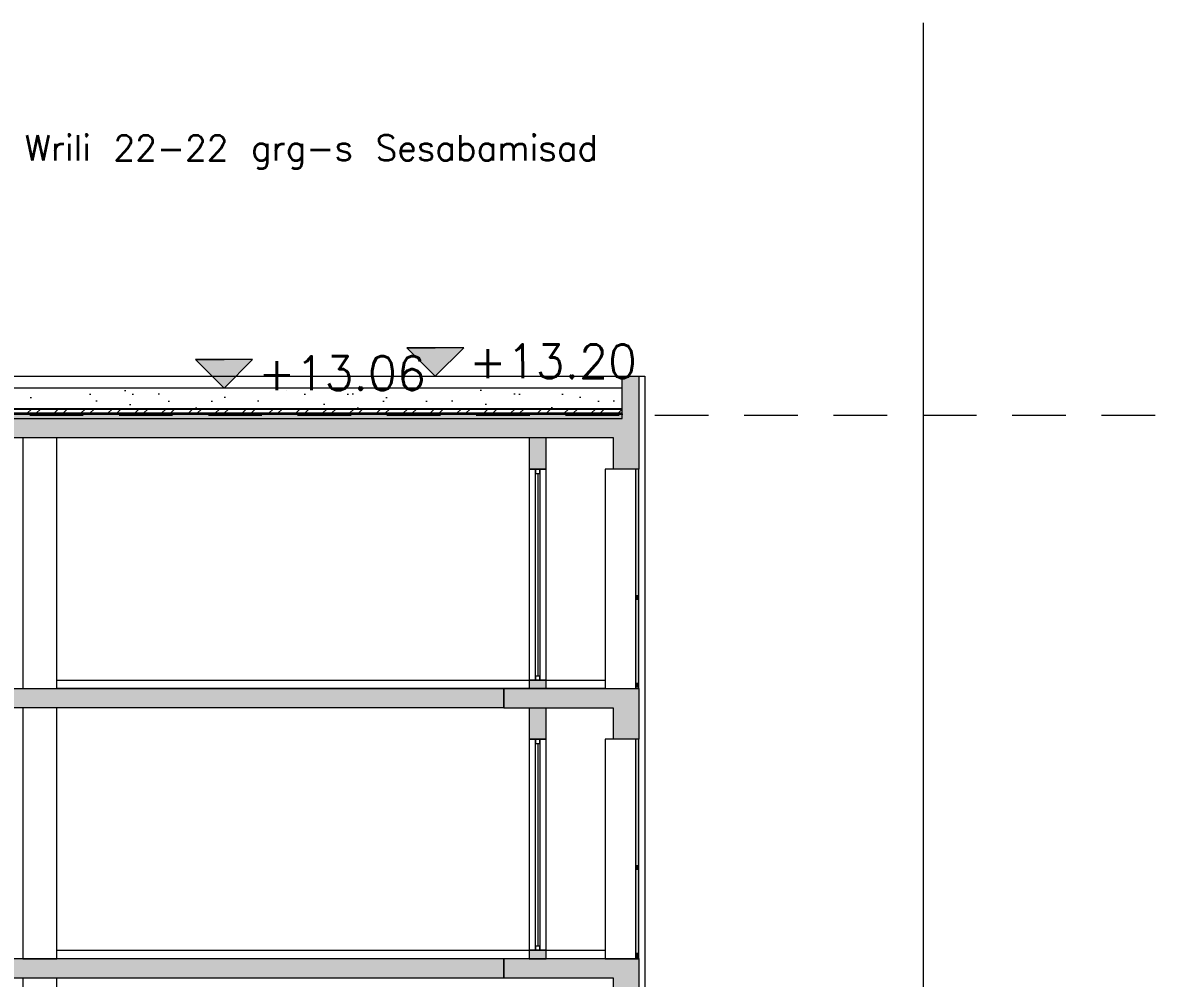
# Model space of a CAD drawing. Header units: millimetres. Extents: x 475616349 to 476941521, y 4620115302 to 4621446928.
# Drawn here: x 476618426 to 476632008, y 4620575940 to 4620587257 of the extents above; entities that cross this region are included whole.
import ezdxf

# ---------------------------------------------------------------- set-up
doc = ezdxf.new("R2010")
doc.units = ezdxf.units.MM
doc.header["$MEASUREMENT"] = 0
doc.linetypes.add('Long Dashed', pattern=[1058.333302, 634.99999, -423.333311])
for name, color, linetype, lineweight in [('0_0 Architecture_Pen_No__7', 7, 'Continuous', 0), ('0_Pen_No__1_Pen_No__250', 7, 'Continuous', 0), ('0_Pen_No__250_Pen_No__142', 142, 'Continuous', 0), ('2D Drafting - General_Pen_No__250_Pen_No__7', 7, 'Continuous', 0), ('2D Drafting - General_Pen_No__250_Pen_No__7_Pen_No__250', 7, 'Continuous', 0), ('2D Drafting - General_Pen_No__250_Pen_No__7_Pen_No__7', 7, 'Continuous', 0), ('gegmebi_Pen_No__7_Pen_No__250', 7, 'Continuous', 0), ('gegmebi_Pen_No__7_Pen_No__7', 7, 'Continuous', 0), ('kar-panjara_Pen_No__7_Pen_No__250', 7, 'Continuous', 0), ('New_._Pen_No__5', 5, 'Continuous', 0), ('New_2D Drafting - General_Pen_No__250_Pen_No__7_Pen_No__250', 7, 'Continuous', 0), ('New_2D Drafting - General_Pen_No__30_Pen_No__9_Pen_No__9_Pen_No__255', 255, 'Continuous', 0), ('New_2D Drafting - General_Pen_No__30_Pen_No__9_Pen_No__9_Pen_No__7', 7, 'Continuous', 0), ('New_reg_nak_Pen_No__7', 7, 'Continuous', 0), ('New_Structural - Bearing_Pen_No__1', 1, 'Continuous', 0), ('zoma_Pen_No__1_Pen_No__142', 142, 'Continuous', 0)]:
    doc.layers.add(name, color=color, linetype=linetype, lineweight=lineweight)
pattern_1 = [(45, (476577134.1, 4620325125.74), (-459.6194, 459.6194), []), (45, (476577042.15, 4620325217.66), (-459.6194, 459.6194), [])]

msp = doc.modelspace()

# ---------------------------------------------------------------- hatches: boundary and pattern name
at = {"layer": '0_0 Architecture_Pen_No__7', "linetype": 'Continuous', "lineweight": 0}
h = msp.add_hatch(dxfattribs=at)
h.set_pattern_fill('CUT_STONE', style=0, pattern_type=2)
h.set_pattern_definition([(45, (476577134.07, 4620325925.74), (-254.55844, 254.55844), [0, -240, 0, -360]), (110, (476577934.07, 4620325925.74), (338.28934, 123.12725), [0, -176, 0, -304])])
h.paths.add_polyline_path([(476625526.606, 4620582930.439), (476608926.448, 4620582930.439), (476608926.448, 4620582684.68), (476625526.606, 4620582684.68)])
h = msp.add_hatch(dxfattribs=at)
h.set_pattern_fill('DOUBLE_1_4', style=0, pattern_type=2)
h.set_pattern_definition(pattern_1)
h.paths.add_polyline_path([(476625526.606, 4620582684.68), (476608926.448, 4620582684.68), (476608926.448, 4620582681.68), (476625526.606, 4620582681.68)])
h = msp.add_hatch(dxfattribs=at)
h.set_pattern_fill('STEEL', style=0, pattern_type=2)
h.set_pattern_definition([(45, (476577134.07, 4620325125.74), (-159.09903, 159.09903), []), (45, (476577081.04, 4620325178.77), (-159.09903, 159.09903), [])])
h.paths.add_polyline_path([(476625526.606, 4620582681.68), (476608926.448, 4620582681.68), (476608926.448, 4620582632.059), (476625526.606, 4620582632.059)])
h = msp.add_hatch(dxfattribs=at)
h.set_pattern_fill('DOUBLE_1_4', style=0, pattern_type=2)
h.set_pattern_definition(pattern_1)
h.paths.add_polyline_path([(476625526.606, 4620582632.059), (476608926.448, 4620582632.059), (476608926.448, 4620582629.059), (476625526.606, 4620582629.059)])
h = msp.add_hatch(dxfattribs=at)
h.set_pattern_fill('ALUMINUM', style=0, pattern_type=2)
h.set_pattern_definition([(45, (476577134.07, 4620325125.74), (-176.7767, 176.7767), []), (45, (476577098.72, 4620325161.1), (-176.7767, 176.7767), []), (45, (476577063.36, 4620325196.45), (-176.7767, 176.7767), [])])
h.paths.add_polyline_path([(476625526.606, 4620582629.059), (476608926.448, 4620582629.059), (476608926.448, 4620582621.059), (476625526.606, 4620582621.059)])
h = msp.add_hatch(dxfattribs=at)
h.set_pattern_fill('STRUCTURAL_CONCRETE', style=0, pattern_type=2)
h.set_pattern_definition([(0, (476577134.1, 4620325125.74), (0, 623.5383), [60, -300]), (0, (476577314.1, 4620325437.5), (0, 623.5383), [60, -300]), (60, (476577134.1, 4620325125.74), (-540, 311.7692), [60, -300]), (60, (476577494.1, 4620325125.74), (-540, 311.7692), [60, -300]), (120, (476577194.1, 4620325125.74), (540, 311.7692), [60, -300]), (120, (476577554.1, 4620325125.74), (540, 311.7692), [60, -300]), (0, (476577134.07, 4620325185.74), (0, 120.000005), [0, -120.000005, 0, -180.00001]), (45, (476577194.07, 4620325185.74), (-84.852817, 84.852817), [0, -90.000004, 0, -150.000006])])
h.paths.add_polyline_path([(476625526.606, 4620582620.059), (476608926.448, 4620582620.059), (476608926.448, 4620582570.439), (476625526.606, 4620582570.439)])
at = {"layer": '0_Pen_No__250_Pen_No__142', "linetype": 'Continuous', "lineweight": 0}
for points in [[(476623311.639, 4620583070.007), (476623649.168, 4620583407.7), (476622973.946, 4620583407.535)], [(476620809.863, 4620582930.419), (476621147.392, 4620583268.112), (476620472.169, 4620583267.948)]]:
    msp.add_hatch(color=142, dxfattribs=at).paths.add_polyline_path(points)
at = {"layer": '2D Drafting - General_Pen_No__250_Pen_No__7', "linetype": 'Continuous', "lineweight": 0}
for points in [[(476608726.444, 4620583070.007), (476608926.448, 4620583070.007), (476608926.448, 4620582570.439), (476625526.606, 4620582570.439), (476625526.606, 4620583070.007), (476625726.607, 4620583070.007), (476625726.607, 4620582570.439), (476625726.607, 4620582390.432), (476625726.444, 4620582390.432), (476625726.444, 4620581970.439), (476625426.444, 4620581970.439), (476625426.444, 4620582340.345), (476618776.861, 4620582340.345), (476618476.444, 4620582340.345), (476609026.444, 4620582340.345), (476609026.444, 4620581970.438), (476608726.444, 4620581970.438), (476608726.444, 4620582390.432), (476608726.444, 4620582609.629)], [(476608726.654, 4620579370.439), (476624126.444, 4620579370.439), (476624126.444, 4620579140.346), (476618776.761, 4620579140.346), (476618476.344, 4620579140.346), (476609026.344, 4620579140.346), (476609026.344, 4620578770.439), (476608726.654, 4620578770.439), (476608726.654, 4620579189.559)], [(476624126.444, 4620579369.559), (476625526.607, 4620579369.559), (476625726.372, 4620579369.559), (476625726.372, 4620579189.552), (476625726.372, 4620578769.559), (476625426.372, 4620578769.559), (476625426.372, 4620579139.466), (476624126.444, 4620579139.466)], [(476608726.42, 4620575940.346), (476608726.42, 4620576170.439), (476624126.391, 4620576170.439), (476624126.391, 4620575940.346), (476618776.761, 4620575940.346), (476618476.344, 4620575940.346)], [(476624126.444, 4620576170.439), (476625526.607, 4620576170.439), (476625726.372, 4620576170.439), (476625726.372, 4620575990.432), (476625726.372, 4620575570.439), (476625426.372, 4620575570.439), (476625426.372, 4620575940.346), (476624126.444, 4620575940.346)]]:
    msp.add_hatch(color=7, dxfattribs=at).paths.add_polyline_path(points)
at = {"layer": '2D Drafting - General_Pen_No__250_Pen_No__7_Pen_No__7', "linetype": 'Continuous', "lineweight": 0}
for points in [[(476624426.423, 4620582339.466), (476624426.423, 4620581969.558), (476624626.423, 4620581969.558), (476624626.423, 4620582339.466)], [(476624426.423, 4620579469.559), (476624426.423, 4620579369.559), (476624626.423, 4620579369.559), (476624626.423, 4620579469.559)], [(476624426.423, 4620579139.467), (476624426.423, 4620578769.56), (476624626.423, 4620578769.56), (476624626.423, 4620579139.467)], [(476624426.423, 4620576269.56), (476624426.423, 4620576169.561), (476624626.423, 4620576169.561), (476624626.423, 4620576269.56)]]:
    msp.add_hatch(color=7, dxfattribs=at).paths.add_polyline_path(points)
at = {"layer": 'New_2D Drafting - General_Pen_No__250_Pen_No__7_Pen_No__250', "linetype": 'Continuous', "lineweight": 0}
h = msp.add_hatch(dxfattribs=at)
h.set_pattern_fill('BATT_INSULATION', style=0, pattern_type=2)
h.set_pattern_definition([(60, (476577134.07, 4620325125.74), (-38.971143, 22.5), []), (122.833095, (476577134.07, 4620325125.74), (36.8060797, 18.75), [])])
h.paths.add_polyline_path([(476608926.448, 4620582620.059), (476625526.606, 4620582620.059), (476625526.606, 4620582621.059), (476608926.448, 4620582621.059)])
at = {"layer": 'New_2D Drafting - General_Pen_No__30_Pen_No__9_Pen_No__9_Pen_No__255', "linetype": 'Continuous', "lineweight": 0}
for points in [[(476625686.6, 4620581969.559), (476625686.6, 4620580469.561), (476625726.607, 4620580469.561), (476625726.607, 4620581969.559)], [(476625686.6, 4620580469.561), (476625686.6, 4620580429.561), (476625726.607, 4620580429.561), (476625726.607, 4620580469.561)], [(476625686.6, 4620579369.559), (476625726.607, 4620579369.559), (476625726.607, 4620580429.561), (476625686.6, 4620580429.561)], [(476625686.6, 4620579429.559), (476625686.6, 4620579389.559), (476625726.607, 4620579389.559), (476625726.607, 4620579429.559)], [(476625686.6, 4620578769.56), (476625686.6, 4620577269.562), (476625726.607, 4620577269.562), (476625726.607, 4620578769.56)], [(476625686.6, 4620577269.562), (476625686.6, 4620577229.562), (476625726.607, 4620577229.562), (476625726.607, 4620577269.562)], [(476625686.6, 4620576169.56), (476625726.607, 4620576169.56), (476625726.607, 4620577229.562), (476625686.6, 4620577229.562)], [(476625686.6, 4620576229.56), (476625686.6, 4620576189.56), (476625726.607, 4620576189.56), (476625726.607, 4620576229.56)]]:
    msp.add_hatch(color=255, dxfattribs=at).paths.add_polyline_path(points)

# ---------------------------------------------------------------- linework, layer by layer
at = {"layer": '0_0 Architecture_Pen_No__7', "color": 7, "linetype": 'Continuous', "lineweight": 0, "flags": 128}
for points in [[(476625526.606, 4620582930.439), (476608926.448, 4620582930.439), (476608926.448, 4620582684.68), (476625526.606, 4620582684.68)], [(476625526.606, 4620582684.68), (476608926.448, 4620582684.68), (476608926.448, 4620582681.68), (476625526.606, 4620582681.68)], [(476625526.606, 4620582681.68), (476608926.448, 4620582681.68), (476608926.448, 4620582632.059), (476625526.606, 4620582632.059)], [(476625526.606, 4620582632.059), (476608926.448, 4620582632.059), (476608926.448, 4620582629.059), (476625526.606, 4620582629.059)], [(476625526.606, 4620582629.059), (476608926.448, 4620582629.059), (476608926.448, 4620582621.059), (476625526.606, 4620582621.059)], [(476625526.606, 4620582620.059), (476608926.448, 4620582620.059), (476608926.448, 4620582570.439), (476625526.606, 4620582570.439)]]:
    msp.add_lwpolyline(points, close=True, dxfattribs=at)
at = {"layer": '0_Pen_No__1_Pen_No__250', "color": 7, "linetype": 'Continuous', "lineweight": 0, "flags": 128}
for points in [[(476623311.639, 4620583070.007), (476622973.946, 4620583407.535), (476623311.557, 4620583407.618)], [(476623311.639, 4620583070.007), (476623649.168, 4620583407.7), (476623311.557, 4620583407.618)], [(476620809.863, 4620582930.419), (476620472.169, 4620583267.948), (476620809.78, 4620583268.03)], [(476620809.863, 4620582930.419), (476621147.392, 4620583268.112), (476620809.78, 4620583268.03)], [(476624574.028, 4620583070.315), (476622974.028, 4620583069.924)], [(476622072.252, 4620582930.727), (476620472.252, 4620582930.336)]]:
    msp.add_lwpolyline(points, dxfattribs=at)
at = {"layer": '0_Pen_No__250_Pen_No__142', "color": 142, "linetype": 'Continuous', "lineweight": 0, "flags": 128}
for points in [[(476623311.639, 4620583070.007), (476623649.168, 4620583407.7), (476622973.946, 4620583407.535)], [(476620809.863, 4620582930.419), (476621147.392, 4620583268.112), (476620472.169, 4620583267.948)]]:
    msp.add_lwpolyline(points, close=True, dxfattribs=at)
at = {"layer": '2D Drafting - General_Pen_No__250_Pen_No__7', "color": 7, "linetype": 'Continuous', "lineweight": 0, "flags": 128}
for points in [[(476608726.444, 4620583070.007), (476608926.448, 4620583070.007), (476608926.448, 4620582570.439), (476625526.606, 4620582570.439), (476625526.606, 4620583070.007), (476625726.607, 4620583070.007), (476625726.607, 4620582570.439), (476625726.607, 4620582390.432), (476625726.444, 4620582390.432), (476625726.444, 4620581970.439), (476625426.444, 4620581970.439), (476625426.444, 4620582340.345), (476618776.861, 4620582340.345), (476618476.444, 4620582340.345), (476609026.444, 4620582340.345), (476609026.444, 4620581970.438), (476608726.444, 4620581970.438), (476608726.444, 4620582390.432), (476608726.444, 4620582609.629)], [(476608726.654, 4620579370.439), (476624126.444, 4620579370.439), (476624126.444, 4620579140.346), (476618776.761, 4620579140.346), (476618476.344, 4620579140.346), (476609026.344, 4620579140.346), (476609026.344, 4620578770.439), (476608726.654, 4620578770.439), (476608726.654, 4620579189.559)], [(476624126.444, 4620579369.559), (476625526.607, 4620579369.559), (476625726.372, 4620579369.559), (476625726.372, 4620579189.552), (476625726.372, 4620578769.559), (476625426.372, 4620578769.559), (476625426.372, 4620579139.466), (476624126.444, 4620579139.466)], [(476608726.42, 4620575940.346), (476608726.42, 4620576170.439), (476624126.391, 4620576170.439), (476624126.391, 4620575940.346), (476618776.761, 4620575940.346), (476618476.344, 4620575940.346)], [(476624126.444, 4620576170.439), (476625526.607, 4620576170.439), (476625726.372, 4620576170.439), (476625726.372, 4620575990.432), (476625726.372, 4620575570.439), (476625426.372, 4620575570.439), (476625426.372, 4620575940.346), (476624126.444, 4620575940.346)]]:
    msp.add_lwpolyline(points, close=True, dxfattribs=at)
at = {"layer": '2D Drafting - General_Pen_No__250_Pen_No__7_Pen_No__250', "color": 7, "linetype": 'Continuous', "lineweight": 0, "flags": 128}
for points in [[(476624426.423, 4620582339.466), (476624426.423, 4620581969.558), (476624626.423, 4620581969.558), (476624626.423, 4620582339.466)], [(476624426.423, 4620579469.559), (476624426.423, 4620579369.559), (476624626.423, 4620579369.559), (476624626.423, 4620579469.559)], [(476624426.423, 4620579139.467), (476624426.423, 4620578769.56), (476624626.423, 4620578769.56), (476624626.423, 4620579139.467)], [(476624426.423, 4620576269.56), (476624426.423, 4620576169.561), (476624626.423, 4620576169.561), (476624626.423, 4620576269.56)]]:
    msp.add_lwpolyline(points, close=True, dxfattribs=at)
at = {"layer": 'gegmebi_Pen_No__7_Pen_No__250', "color": 7, "linetype": 'Continuous', "lineweight": 0}
msp.add_line((476608726.444, 4620583070.007), (476625526.606, 4620583070.007), dxfattribs=at)
at = {"layer": 'gegmebi_Pen_No__7_Pen_No__250', "color": 7, "linetype": 'Continuous', "lineweight": 0, "flags": 128}
for points in [[(476624501.585, 4620581969.558), (476624551.585, 4620581969.558), (476624551.585, 4620579469.559), (476624501.585, 4620579469.559)], [(476624501.585, 4620581919.558), (476624551.585, 4620581919.558), (476624551.585, 4620581969.558), (476624501.585, 4620581969.558)], [(476624501.585, 4620579469.559), (476624551.585, 4620579469.559), (476624551.585, 4620579519.397), (476624501.585, 4620579519.397)], [(476625326.42, 4620579369.559), (476618826.794, 4620579369.559), (476618826.794, 4620579469.559), (476625326.42, 4620579469.559)], [(476624501.585, 4620578769.56), (476624551.585, 4620578769.56), (476624551.585, 4620576269.56), (476624501.585, 4620576269.56)], [(476624501.585, 4620578719.56), (476624551.585, 4620578719.56), (476624551.585, 4620578769.56), (476624501.585, 4620578769.56)], [(476625326.42, 4620576169.56), (476618826.794, 4620576169.56), (476618826.794, 4620576269.56), (476625326.42, 4620576269.56)], [(476624501.585, 4620576269.56), (476624551.585, 4620576269.56), (476624551.585, 4620576319.398), (476624501.585, 4620576319.398)]]:
    msp.add_lwpolyline(points, close=True, dxfattribs=at)
at = {"layer": 'gegmebi_Pen_No__7_Pen_No__7', "color": 7, "linetype": 'Continuous', "lineweight": 0}
for p, q in [((476624526.585, 4620581919.558), (476624526.585, 4620579519.397)), ((476624526.585, 4620578719.56), (476624526.585, 4620576319.398))]:
    msp.add_line(p, q, dxfattribs=at)
at = {"layer": 'kar-panjara_Pen_No__7_Pen_No__250', "color": 7, "linetype": 'Continuous', "lineweight": 0, "flags": 128}
for points in [[(476618426.444, 4620582340.345), (476618426.444, 4620579369.56), (476618826.794, 4620579369.56), (476618826.794, 4620582340.345)], [(476624626.585, 4620581969.558), (476624426.585, 4620581969.558), (476624426.585, 4620579469.559), (476624626.585, 4620579469.559)], [(476625326.42, 4620581969.558), (476625326.42, 4620579369.559), (476625726.42, 4620579369.559), (476625726.42, 4620581969.558)], [(476618426.444, 4620579140.346), (476618426.444, 4620576169.56), (476618826.794, 4620576169.56), (476618826.794, 4620579140.346)], [(476624626.585, 4620578769.56), (476624426.585, 4620578769.56), (476624426.585, 4620576269.56), (476624626.585, 4620576269.56)], [(476625326.42, 4620578769.559), (476625326.42, 4620576169.561), (476625726.42, 4620576169.561), (476625726.42, 4620578769.559)], [(476618426.444, 4620575940.346), (476618426.444, 4620572969.56), (476618826.794, 4620572969.56), (476618826.794, 4620575940.346)]]:
    msp.add_lwpolyline(points, close=True, dxfattribs=at)
at = {"layer": 'New_2D Drafting - General_Pen_No__250_Pen_No__7_Pen_No__250', "color": 7, "linetype": 'Continuous', "lineweight": 0, "flags": 128}
msp.add_lwpolyline([(476608926.448, 4620582620.059), (476625526.606, 4620582620.059), (476625526.606, 4620582621.059), (476608926.448, 4620582621.059)], close=True, dxfattribs=at)
at = {"layer": 'New_2D Drafting - General_Pen_No__30_Pen_No__9_Pen_No__9_Pen_No__7', "color": 7, "linetype": 'Continuous', "lineweight": 0, "flags": 128}
for points in [[(476625686.6, 4620581969.559), (476625686.6, 4620580469.561), (476625726.607, 4620580469.561), (476625726.607, 4620581969.559)], [(476625686.6, 4620580469.561), (476625686.6, 4620580429.561), (476625726.607, 4620580429.561), (476625726.607, 4620580469.561)], [(476625686.6, 4620579369.559), (476625726.607, 4620579369.559), (476625726.607, 4620580429.561), (476625686.6, 4620580429.561)], [(476625686.6, 4620579429.559), (476625686.6, 4620579389.559), (476625726.607, 4620579389.559), (476625726.607, 4620579429.559)], [(476625686.6, 4620578769.56), (476625686.6, 4620577269.562), (476625726.607, 4620577269.562), (476625726.607, 4620578769.56)], [(476625686.6, 4620577269.562), (476625686.6, 4620577229.562), (476625726.607, 4620577229.562), (476625726.607, 4620577269.562)], [(476625686.6, 4620576169.56), (476625726.607, 4620576169.56), (476625726.607, 4620577229.562), (476625686.6, 4620577229.562)], [(476625686.6, 4620576229.56), (476625686.6, 4620576189.56), (476625726.607, 4620576189.56), (476625726.607, 4620576229.56)]]:
    msp.add_lwpolyline(points, close=True, dxfattribs=at)
at = {"layer": 'New_reg_nak_Pen_No__7', "color": 7, "linetype": 'Continuous', "lineweight": 0, "flags": 128}
msp.add_lwpolyline([(476625726.255, 4620583070.007), (476625796.607, 4620583070.005), (476625796.282, 4620569871.17), (476625726.355, 4620569871.172)], dxfattribs=at)
at = {"layer": 'New_Structural - Bearing_Pen_No__1', "color": 1, "linetype": 'Continuous', "lineweight": 0}
msp.add_line((476629093.44, 4620587257.227), (476629093.44, 4620560525.901), dxfattribs=at)
at = {"layer": 'New_Structural - Bearing_Pen_No__1', "color": 1, "linetype": 'Long Dashed', "lineweight": 0}
msp.add_line((476601573.572, 4620582609.629), (476632007.833, 4620582609.629), dxfattribs=at)

# ---------------------------------------------------------------- texts
at = {"layer": 'New_._Pen_No__5', "color": 5, "linetype": 'Continuous', "lineweight": 0, "insert": (476618446.842, 4620585926.61), "char_height": 300, "attachment_point": 1}
msp.add_mtext('\\A1;{\\pql;\\Ftxt.shx;Wrili 22-22 grg-s Sesabamisad}', dxfattribs=at)
at = {"layer": 'zoma_Pen_No__1_Pen_No__142', "color": 142, "linetype": 'Continuous', "lineweight": 0, "char_height": 400, "attachment_point": 7, "rotation": 0.0139872}
for s, insert in [('\\A1;{\\pql;\\Ftxt.shx;+13.\\Ftxt.shx;2\\Ftxt.shx;0}', (476623713.954, 4620583047.059)), ('\\A1;{\\pql;\\Ftxt.shx;+1\\Ftxt.shx;3\\Ftxt.shx;.\\Ftxt.shx;06}', (476621212.177, 4620582907.472))]:
    msp.add_mtext(s, dxfattribs=dict(at, insert=insert))

doc.saveas('drawing.dxf')
